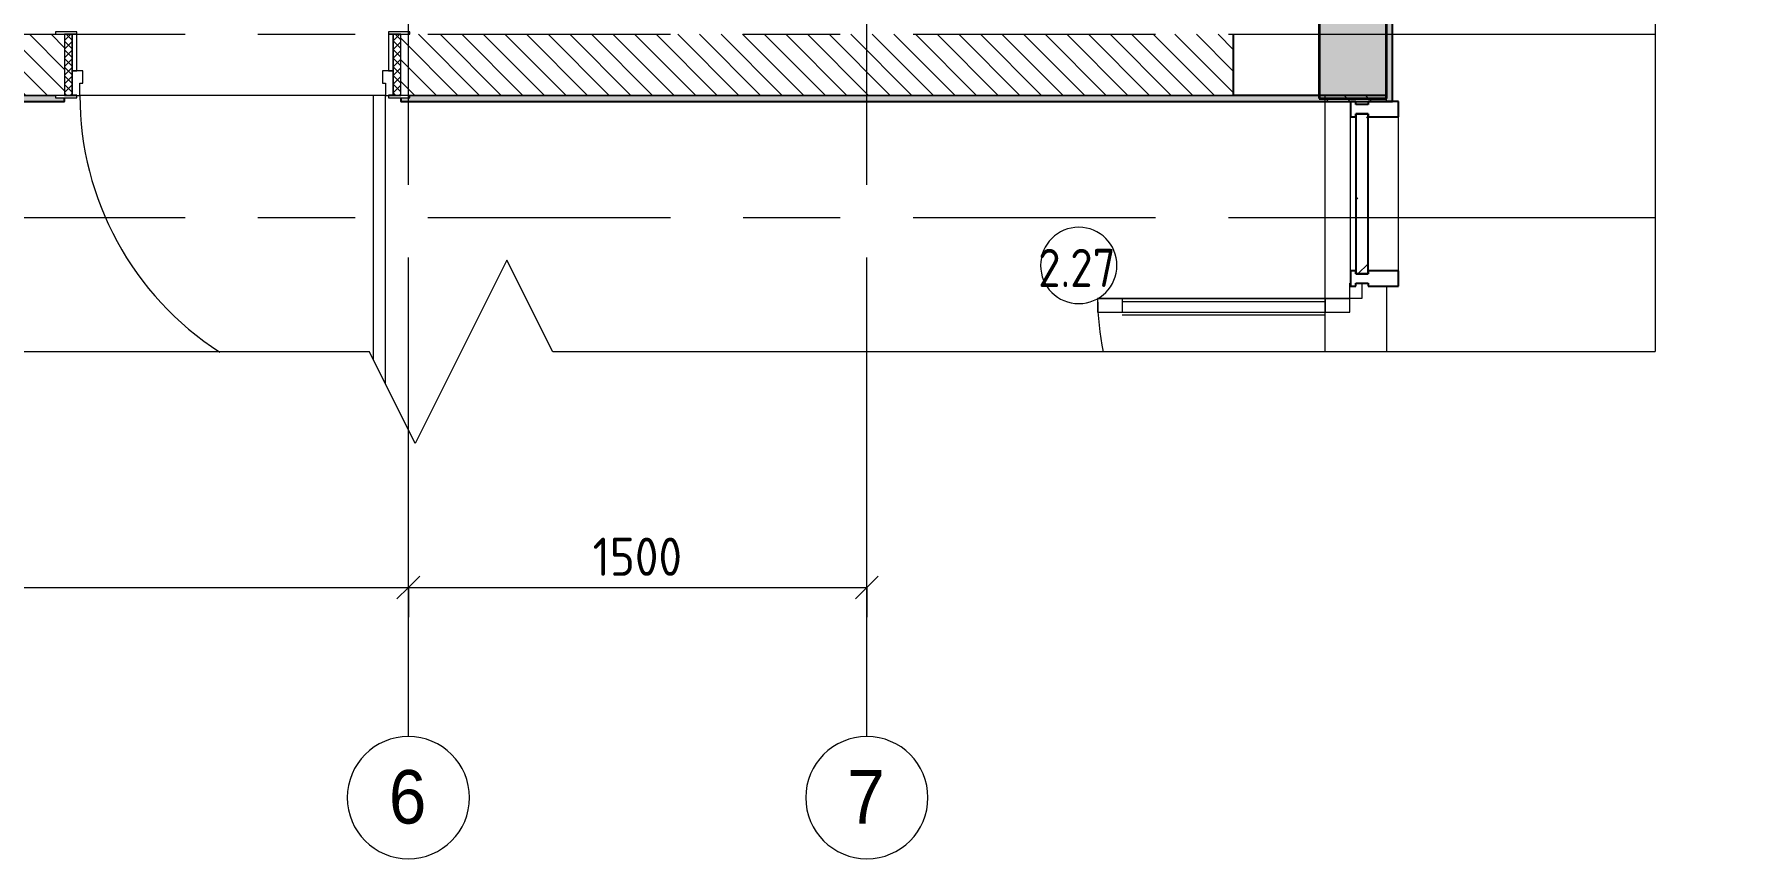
# Model space of a CAD drawing. Header units: millimetres. Extents: x 11693 to 241752, y -8553 to 29926.
# Drawn here: x 15786 to 21389, y 8402 to 11100 of the extents above; entities that cross this region are included whole.
import ezdxf

# ---------------------------------------------------------------- set-up
doc = ezdxf.new("R2010")
doc.units = ezdxf.units.MM
doc.linetypes.add('Осевая', pattern=[1587.5, 317.5, -238.125, 793.75, -238.125])
for name, color, linetype, lineweight in [('A-ANNO-DIMS', 7, 'Continuous', 9), ('A-ANNO-DIMS-50', 7, 'Continuous', 9), ('A-AREA-IDEN', 7, 'Continuous', 9), ('A-DETL-GENF', 7, 'Continuous', 9), ('A-DOOR', 7, 'Continuous', 9), ('A-DOOR-1', 7, 'Continuous', 15), ('A-DOOR-FRAM', 7, 'Continuous', 15), ('A-DOOR-FRAM-1', 7, 'Continuous', 9), ('A-GLAZ-CURT', 7, 'Continuous', 9), ('A-GLAZ-CURT-1', 7, 'Continuous', 25), ('A-GLAZ-CWMG', 7, 'Continuous', 9), ('A-GLAZ-CWMG-1', 7, 'Continuous', 25), ('A-WALL-2', 7, 'Continuous', 9), ('I-WALL', 7, 'Continuous', 9), ('Оси', 7, 'Continuous', 9), ('Оси-1', 7, 'Continuous', 20), ('Оси-2', 7, 'Осевая', 9)]:
    doc.layers.add(name, color=color, linetype=linetype, lineweight=lineweight)
for name, color, linetype, lineweight, true_color in [('A-WALL-1', 7, 'Continuous', 25, 0x3c3c3c), ('A-WALL-3', 7, 'Continuous', 35, 0x3c3c3c), ('A-WALL-FNSH-1', 7, 'Continuous', 15, 0x3c3c3c)]:
    doc.layers.add(name, color=color, linetype=linetype, lineweight=lineweight, true_color=true_color)
doc.styles.add('Arial', font='arial.ttf', dxfattribs={"width": 0.9, "height": 175})
doc.styles.add('GOST Common', font='GOST_Common.ttf', dxfattribs={"width": 0.9, "height": 125})
doc.styles.add('ISOCPEUR', font='isocpeur.ttf', dxfattribs={"width": 0.9, "height": 125})
doc.dimstyles.new('ISO-2_5_0_9К_БОЛЬШОЙ', dxfattribs={"dimscale": 304.8, "dimtxt": 124.497647, "dimasz": 0.246063, "dimexe": 0.19685, "dimexo": 0.492126, "dimgap": 0, "dimtad": 1, "dimdec": 0, "dimrnd": 10, "dimzin": 0, "dimdsep": 46, "dimtxsty": 'ISOCPEUR', "dimblk1": 'OBLIQUE', "dimblk2": 'OBLIQUE', "dimsah": 1, "dimcen": 0.09, "dimdle": 0.19685, "dimazin": 0, "dimtfac": 1, "dimtdec": 4, "dimtix": 1, "dimtmove": 0, "dimatfit": 3, "dimfxl": 1, "dimtvp": 1, "dimtolj": 1, "dimtzin": 0, "dimarcsym": 2})
pattern_1 = [(135, (0, 0), (-35.35534, -35.35534), [])]
pattern_2 = [(0, (0, 0), (60.96, 15.24), [5.029, -40.691, 5.029, -40.691, -243.84]), (0, (0, 0), (60.96, 15.24), [-91.44, 5.029, -86.411, 5.029, -40.691, -106.68]), (0, (0, 0), (60.96, 15.24), [-228.6, 5.029, -25.451, 5.029, -71.171]), (120, (22.86, 7.62), (-43.678227, 45.172909), [5.029, -40.691, 5.029, -40.691, -243.84]), (120, (22.86, 7.62), (-43.678227, 45.172909), [-91.44, 5.029, -86.411, 5.029, -40.691, -106.68]), (120, (22.86, 7.62), (-43.678227, 45.172909), [-228.6, 5.029, -25.451, 5.029, -71.171]), (240, (30.48, 38.1), (-17.281773, -60.412909), [5.029, -40.691, 5.029, -40.691, -243.84]), (240, (30.48, 38.1), (-17.281773, -60.412909), [-91.44, 5.029, -86.411, 5.029, -40.691, -106.68]), (240, (30.48, 38.1), (-17.281773, -60.412909), [-228.6, 5.029, -25.451, 5.029, -71.171])]

# ---------------------------------------------------------------- blocks, each defined once
blk = doc.blocks.new('110_Дверь_СКБ_1Ст_Внутренняя1 - Д-4 1100x2100h_су мгн-32375332-Фрагмент 2_2')
at = {"layer": 'A-DOOR'}
h = blk.add_hatch(dxfattribs=at)
h.set_pattern_fill('FP_2', color=256, style=0, pattern_type=2)
h.set_pattern_definition([(135, (1751.41, 164.685), (-14.14214, -14.14214), []), (225, (1751.41, 164.685), (14.14214, -14.14214), [])])
h.paths.add_polyline_path([(537.5, 100), (537.5, -100), (562.5, -100), (562.5, 100)])
at = {"layer": 'A-DOOR-FRAM-1'}
h = blk.add_hatch(dxfattribs=at)
h.set_pattern_fill('FP_3', color=256, style=0, pattern_type=2)
h.set_pattern_definition([(45, (-371.384, 164.685), (-14.1421, 14.1421), []), (135, (-371.384, 164.685), (-14.1421, -14.1421), [])])
h.paths.add_polyline_path([(-512.5, 100), (-537.5, 100), (-537.5, -100), (-512.5, -100)])
at = {"layer": 'A-DOOR'}
blk.add_arc((-487.5, 100), 1000, 360, 57.1469, dxfattribs=at)
at = {"layer": 'A-DOOR-1'}
for p, q in [((-487.5, 1043.8), (-487.5, 100)), ((-447.5, 100), (-447.5, 963.8)), ((-487.5, 100), (-447.5, 100))]:
    blk.add_line(p, q, dxfattribs=at)
at = {"layer": 'A-DOOR-FRAM'}
for p, q in [((-497.5, 108), (-567.5, 108)), ((-567.5, 108), (-567.5, 100)), ((-567.5, 100), (-497.5, 100)), ((-512.5, 100), (-537.5, 100)), ((-537.5, 100), (-537.5, -100)), ((-487.5, 100), (-512.5, 100)), ((-512.5, 100), (-512.5, 20)), ((-512.5, -100), (-512.5, 100)), ((-497.5, 100), (-512.5, 100)), ((-512.5, 100), (-512.5, 99)), ((-512.5, 99), (-497.5, 99)), ((-497.5, 100), (-497.5, 108)), ((-497.5, 99), (-497.5, 100)), ((-487.5, 60), (-487.5, 100)), ((-477.5, 60), (-487.5, 60)), ((-477.5, 20), (-477.5, 60)), ((512.5, 60), (502.5, 60)), ((502.5, 60), (502.5, 20)), ((512.5, 100), (512.5, 60)), ((537.5, 100), (512.5, 100)), ((592.5, 108), (522.5, 108)), ((522.5, 108), (522.5, 100)), ((537.5, 100), (522.5, 100)), ((522.5, 100), (522.5, 99)), ((522.5, 100), (592.5, 100)), ((522.5, 99), (537.5, 99)), ((537.5, 20), (537.5, 100)), ((562.5, 100), (537.5, 100)), ((537.5, 100), (537.5, -100)), ((537.5, 99), (537.5, 100)), ((562.5, -100), (562.5, 100)), ((592.5, 100), (592.5, 108)), ((-512.5, 20), (-477.5, 20)), ((-497.5, 20), (-512.5, 20)), ((-512.5, 20), (-512.5, -100)), ((-497.5, -100), (-497.5, 20)), ((502.5, 20), (537.5, 20)), ((537.5, 20), (522.5, 20)), ((522.5, 20), (522.5, -100)), ((537.5, -100), (537.5, 20)), ((-497.5, -100), (-567.5, -100)), ((-567.5, -100), (-567.5, -108)), ((-567.5, -108), (-497.5, -108)), ((-537.5, -100), (-512.5, -100)), ((-512.5, -100), (-497.5, -100)), ((-497.5, -108), (-497.5, -100)), ((522.5, -100), (537.5, -100)), ((592.5, -100), (522.5, -100)), ((522.5, -100), (522.5, -108)), ((522.5, -108), (592.5, -108)), ((537.5, -100), (562.5, -100)), ((592.5, -108), (592.5, -100))]:
    blk.add_line(p, q, dxfattribs=at)
blk = doc.blocks.new('Системная панель - Стекло - 40мм-32387041-Фрагмент 2_2')
at = {"layer": 'A-GLAZ-CURT'}
h = blk.add_hatch(dxfattribs=at)
h.set_pattern_fill('FP_11', color=256, style=0, pattern_type=2)
h.set_pattern_definition([(135, (10527.72, -20160), (-141.4214, -141.4214), [100, -300]), (135, (10577.72, -20260), (-141.4214, -141.4214), [300, -100]), (135, (10627.72, -20060), (-141.4214, -141.4214), [100, -300])])
h.paths.add_polyline_path([(262.3, 40), (-262.3, 40), (-262.3, 0), (262.3, 0)])
at = {"layer": 'A-GLAZ-CURT-1'}
for p, q in [((262.3, 40), (-262.3, 40)), ((-262.3, 40), (-262.3, 0)), ((-262.3, 0), (262.3, 0)), ((262.3, 0), (262.3, 40))]:
    blk.add_line(p, q, dxfattribs=at)
blk = doc.blocks.new('Прямоугольный импост - Импост структурный с накладкой - 160мм Темный-30755591-Фрагмент 2_2')
at = {"layer": 'A-GLAZ-CWMG-1'}
for p, q in [((-25, 0), (-25, 17)), ((-25, 17), (25, 17)), ((-15, 0), (-25, 0)), ((-15, -40), (-15, 0)), ((25, 0), (15, 0)), ((15, 0), (15, -40)), ((25, 17), (25, 0)), ((-25, -140), (-25, -40)), ((-25, -40), (-15, -40)), ((15, -40), (25, -40)), ((25, -40), (25, -140)), ((25, -140), (-25, -140))]:
    blk.add_line(p, q, dxfattribs=at)
blk = doc.blocks.new('Прямоугольный импост - Импост структурный с накладкой - 160мм Темный-30755595-Фрагмент 2_2')
at = {"layer": 'A-GLAZ-CWMG-1'}
for p, q in [((0, 17), (-50, 17)), ((-50, 17), (-50, 0)), ((-50, 0), (-40, 0)), ((-40, 0), (-40, -40)), ((-10, -40), (-10, 0)), ((-10, 0), (0, 0)), ((0, 0), (0, 17)), ((-40, -40), (-50, -40)), ((-50, -40), (-50, -140)), ((0, -40), (-10, -40)), ((0, -140), (0, -40)), ((-50, -140), (0, -140))]:
    blk.add_line(p, q, dxfattribs=at)
blk = doc.blocks.new('Дверь_Витражная_остекление_ - ВВ-16 остекление-32390142-Фрагмент 2_2')
at = {"layer": 'A-DETL-GENF'}
for p, q in [((-787.5, -20), (-832.5, -20)), ((-832.5, -845), (-832.5, -20)), ((-787.5, -20), (-832.5, -20)), ((-832.5, -20), (-832.5, -845)), ((-787.5, -845), (-787.5, -20)), ((-787.5, -845), (-787.5, -20)), ((-832.5, -100), (-787.5, -100)), ((-822.5, -765), (-822.5, -100)), ((-778.5, -765), (-778.5, -100)), ((-832.5, -765), (-787.5, -765)), ((-832.5, -845), (-787.5, -845)), ((-832.5, -845), (-787.5, -845))]:
    blk.add_line(p, q, dxfattribs=at)
at = {"layer": 'A-DOOR'}
blk.add_line((-832.5, -845), (-832.5, -20), dxfattribs=at)
blk.add_arc((-832.5, -20), 825, 270, 282.2229, dxfattribs=at)
at = {"layer": 'A-DOOR-1'}
for p, q in [((-882.5, 20), (-832.5, 20)), ((-832.5, 20), (-832.5, -20)), ((-882.5, -20), (-882.5, -17)), ((-832.5, -20), (-882.5, -20))]:
    blk.add_line(p, q, dxfattribs=at)
blk = doc.blocks.new('Прямоугольный импост - Импост структурный с накладкой - 160мм Темный-32387142-Фрагмент 2_2')
at = {"layer": 'A-GLAZ-CWMG'}
for p, q in [((20093, 10325.4), (20093, 10830)), ((20250, 10325.4), (20250, 10830))]:
    blk.add_line(p, q, dxfattribs=at)
blk = doc.blocks.new('DET_L_Линия разрыва - М100-30974864-Фрагмент 2_2')
at = {"layer": 'A-DETL-GENF'}
for p, q in [((2652.7, -300), (2952.7, 300)), ((2952.7, 300), (3102.7, 0)), ((0, 0), (2502.7, 0)), ((2502.7, 0), (2652.7, -300)), ((3102.7, 0), (5605.4, 0))]:
    blk.add_line(p, q, dxfattribs=at)
blk = doc.blocks.new('DET_L_Линия разрыва - М100-30935852-Фрагмент 2_2')
at = {"layer": 'A-DETL-GENF'}
for p, q in [((3756.4, -300), (4056.4, 300)), ((4056.4, 300), (4206.4, 0)), ((0, 0), (3606.4, 0)), ((3606.4, 0), (3756.4, -300)), ((4206.4, 0), (7812.8, 0))]:
    blk.add_line(p, q, dxfattribs=at)
blk = doc.blocks.new('Ось сетки - D8-29747960-Фрагмент 2_2')
at = {"layer": 'Оси-1'}
for start, end in [(360, 180), (180, 360)]:
    blk.add_arc((0, 0), 4, start, end, dxfattribs=at)
blk = doc.blocks.new('DIMBLOCK1-Фрагмент 2_2')
at = {"layer": 'A-ANNO-DIMS-50'}
for p, q in [((14010, 9192.2), (14010, 9349.2)), ((17010, 9192.2), (17010, 9349.2)), ((14010, 9289.2), (17010, 9289.2)), ((14010, 9289.2), (14010, 9192.2)), ((17010, 9289.2), (17010, 9192.2))]:
    blk.add_line(p, q, dxfattribs=at)
at = {"layer": 'A-ANNO-DIMS-50', "lineweight": 20}
for p, q in [((14010, 9289.2), (14047.5, 9326.7)), ((17010, 9289.2), (17047.5, 9326.7)), ((14010, 9289.2), (13972.5, 9251.7)), ((17010, 9289.2), (16972.5, 9251.7))]:
    blk.add_line(p, q, dxfattribs=at)
at = {"layer": 'A-ANNO-DIMS-50', "color": 0, "insert": (15352, 9452.5), "char_height": 125, "width": 379.239, "attachment_point": 1, "line_spacing_factor": 1.149209, "style": 'ISOCPEUR'}
blk.add_mtext('3000', dxfattribs=at)
blk = doc.blocks.new('_Oblique')
at = {"color": 0, "linetype": 'ByBlock', "lineweight": -2}
blk.add_line((-0.5, -0.5), (0.5, 0.5), dxfattribs=at)
blk = doc.blocks.new('DIMBLOCK2-Фрагмент 2_2')
at = {"layer": 'A-ANNO-DIMS-50'}
for p, q in [((17010, 9192.2), (17010, 9349.2)), ((18510, 9192.2), (18510, 9349.2)), ((17010, 9289.2), (18510, 9289.2)), ((17010, 9289.2), (17010, 9192.2)), ((18510, 9289.2), (18510, 9192.2))]:
    blk.add_line(p, q, dxfattribs=at)
at = {"layer": 'A-ANNO-DIMS-50', "lineweight": 20}
for p, q in [((17010, 9289.2), (17047.5, 9326.7)), ((18510, 9289.2), (18547.5, 9326.7)), ((17010, 9289.2), (16972.5, 9251.7)), ((18510, 9289.2), (18472.5, 9251.7))]:
    blk.add_line(p, q, dxfattribs=at)
at = {"layer": 'A-ANNO-DIMS-50', "color": 0, "insert": (17612.8, 9452.5), "char_height": 125, "width": 353.382, "attachment_point": 1, "line_spacing_factor": 1.149209, "style": 'ISOCPEUR'}
blk.add_mtext('1500', dxfattribs=at)
blk = doc.blocks.new('Марка_Помещения - Номер-25198446-Фрагмент 2_2')
at = {"layer": 'A-AREA-IDEN'}
for start, end in [(360, 180), (180, 360)]:
    blk.add_arc((0, 0), 2.5, start, end, dxfattribs=at)

msp = doc.modelspace()

# ---------------------------------------------------------------- hatches: boundary and pattern name
at = {"layer": 'I-WALL'}
h = msp.add_hatch(dxfattribs=at)
h.set_pattern_fill('FP_4', color=256, style=0, pattern_type=2)
h.set_pattern_definition([(45, (0, 0), (-28.51196, 28.51196), []), (45, (28.51, 0), (-28.51196, 28.51196), [50.403, -10.081, 1.676, -8.404])])
h.paths.add_polyline_path([(19990, 10890), (20210, 10890), (20210, 12030), (19990, 12030), (19990, 11389.9)])
h.paths.add_polyline_path([(20130, 12730), (20210, 12730), (20210, 12960), (19990, 12960), (19990, 12730)])
h.paths.add_polyline_path([(20210, 13660), (20210, 14980), (19990, 14980), (19990, 13660), (20130, 13660)])
h = msp.add_hatch(dxfattribs=at)
h.set_pattern_fill('FP_10', color=256, style=0, pattern_type=2)
h.set_pattern_definition(pattern_2)
h.paths.add_polyline_path([(20210, 10880), (20230, 10880), (20230, 12030), (20210, 12030), (20210, 10890)])
h.paths.add_polyline_path([(20230, 12730), (20230, 12960), (20210, 12960), (20210, 12730)])
h.paths.add_polyline_path([(20210, 13660), (20230, 13660), (20230, 13780), (20210, 13780)])
h = msp.add_hatch(dxfattribs=at)
h.set_pattern_fill('FP_1', color=256, style=0, pattern_type=2)
h.set_pattern_definition(pattern_1)
h.paths.add_polyline_path([(19710, 10900), (19710, 11100), (16985, 11100), (16985, 10900), (19377.4, 10900)])
h.paths.add_polyline_path([(15505, 10900), (15885, 10900), (15885, 11100), (15505, 11100)])
h.paths.add_polyline_path([(14405, 10900), (14405, 11100), (13810, 11100), (13810, 10900), (14375, 10900)])
h = msp.add_hatch(dxfattribs=at)
h.set_pattern_fill('FP_10', color=256, style=0, pattern_type=2)
h.set_pattern_definition(pattern_2)
h.paths.add_polyline_path([(20010, 10880), (20010, 10900), (17015, 10900), (17015, 10892), (16985, 10892), (16985, 10880), (19377.4, 10880)])
h.paths.add_polyline_path([(15885, 10880), (15885, 10892), (15855, 10892), (15855, 10900), (15535, 10900), (15535, 10892), (15505, 10892), (15505, 10880), (15855, 10880)])
h.paths.add_polyline_path([(14405, 10880), (14405, 10892), (14375, 10892), (14375, 10900), (13700.3, 10900), (13700.3, 10880), (14375, 10880)])
h = msp.add_hatch(dxfattribs=at)
h.set_pattern_fill('FP_1', color=256, style=0, pattern_type=2)
h.set_pattern_definition(pattern_1)
h.paths.add_polyline_path([(20010, 10880), (20210, 10880), (20210, 10900), (20010, 10900)])

# ---------------------------------------------------------------- linework, layer by layer
at = {"layer": 'A-WALL-1'}
for p, q in [((20230, 10880), (20230, 12030)), ((19710, 10900), (19710, 11100)), ((15505, 10880), (15885, 10880)), ((15885, 10880), (15885, 10892)), ((16985, 10892), (16985, 10880)), ((16985, 10880), (20230, 10880)), ((20210, 10900), (19710, 10900))]:
    msp.add_line(p, q, dxfattribs=at)
at = {"layer": 'A-WALL-2'}
for p, q in [((15535, 10900), (15855, 10900)), ((15855, 10900), (15535, 10900)), ((17015, 10900), (19710, 10900)), ((19710, 10900), (17015, 10900)), ((20010, 10880), (20010, 10900)), ((20210, 10880), (20210, 10890))]:
    msp.add_line(p, q, dxfattribs=at)
at = {"layer": 'A-WALL-3'}
for p, q in [((19990, 12030), (19990, 10890)), ((20210, 10890), (20210, 12030)), ((19990, 10890), (20210, 10890))]:
    msp.add_line(p, q, dxfattribs=at)
at = {"layer": 'A-WALL-FNSH-1'}
for p, q in [((20231, 10880), (20231, 12030)), ((15885, 10880), (15505, 10880)), ((15505, 10879), (15885, 10879)), ((15885, 10879), (15885, 10880)), ((19989.5, 10880), (16985, 10880)), ((16985, 10880), (16985, 10879)), ((16985, 10879), (19989.5, 10879)), ((19989.5, 10879), (19989.5, 10880)), ((20230, 10880), (20231, 10880))]:
    msp.add_line(p, q, dxfattribs=at)
at = {"layer": 'I-WALL'}
for p, q in [((16895, 10900), (15935, 10900)), ((20010, 10061.1), (20010, 10880)), ((20210, 10275.4), (20210, 10061.1))]:
    msp.add_line(p, q, dxfattribs=at)
at = {"layer": 'Оси'}
for p, q in [((19839, 11100), (21089, 11100)), ((19839, 10500), (21089, 10500)), ((17010, 8801.5), (17010, 10051.5)), ((18510, 8801.5), (18510, 10051.5))]:
    msp.add_line(p, q, dxfattribs=at)
at = {"layer": 'Оси-2'}
for p, q in [((17010, 10051.5), (17010, 14416.6)), ((18510, 10051.5), (18510, 14416.6)), ((13342.9, 11100), (19839, 11100)), ((13342.9, 10500), (19839, 10500))]:
    msp.add_line(p, q, dxfattribs=at)

# ---------------------------------------------------------------- block references
at = {"layer": 'A-AREA-IDEN', "xscale": 49.99999999999998, "yscale": 49.99999999999998, "zscale": 49.99999999999998}
msp.add_blockref('Марка_Помещения - Номер-25198446-Фрагмент 2_2', (19203.4, 10343.4), dxfattribs=at)
at = {"layer": 'A-DETL-GENF'}
for name, p, rotation in [('DET_L_Линия разрыва - М100-30974864-Фрагмент 2_2', (21089, 15666.6), 269.9999999999999), ('DET_L_Линия разрыва - М100-30935852-Фрагмент 2_2', (21089, 10061.1), 180)]:
    msp.add_blockref(name, p, dxfattribs=dict(at, rotation=rotation))
at = {"layer": 'A-DOOR'}
for name, p, rotation in [('110_Дверь_СКБ_1Ст_Внутренняя1 - Д-4 1100x2100h_су мгн-32375332-Фрагмент 2_2', (16447.5, 11000), 180), ('Дверь_Витражная_остекление_ - ВВ-16 остекление-32390142-Фрагмент 2_2', (20110, 9402.9), 269.9999999999998)]:
    msp.add_blockref(name, p, dxfattribs=dict(at, rotation=rotation))
at = {"layer": 'A-GLAZ-CURT', "rotation": 269.9999999999997}
msp.add_blockref('Системная панель - Стекло - 40мм-32387041-Фрагмент 2_2', (20110, 10577.7), dxfattribs=at)
at = {"layer": 'A-GLAZ-CWMG', "rotation": 89.99999999999977}
msp.add_blockref('Прямоугольный импост - Импост структурный с накладкой - 160мм Темный-30755595-Фрагмент 2_2', (20110, 10880), dxfattribs=at)
at = {"layer": 'A-GLAZ-CWMG'}
msp.add_blockref('Прямоугольный импост - Импост структурный с накладкой - 160мм Темный-32387142-Фрагмент 2_2', (0, 0), dxfattribs=at)
at = {"layer": 'A-GLAZ-CWMG', "extrusion": (0, 0, -1), "rotation": 270.0000000000002}
msp.add_blockref('Прямоугольный импост - Импост структурный с накладкой - 160мм Темный-30755591-Фрагмент 2_2', (-20110, 10300.4), dxfattribs=at)
at = {"layer": 'Оси-1', "xscale": 49.99999999999998, "yscale": 49.99999999999998, "zscale": 49.99999999999998}
for p in [(17010, 8601.5), (18510, 8601.5)]:
    msp.add_blockref('Ось сетки - D8-29747960-Фрагмент 2_2', p, dxfattribs=at)

# ---------------------------------------------------------------- texts
at = {"layer": 'A-AREA-IDEN', "insert": (19070.5, 10397.7), "char_height": 125, "width": 331.899, "attachment_point": 1, "style": 'GOST Common'}
msp.add_mtext('2.27', dxfattribs=at)
at = {"layer": 'Оси', "char_height": 175, "width": 151.519, "attachment_point": 1, "style": 'Arial'}
for s, insert in [('\\fArial|b0|i0|c204|p34|;\\W.9;6', (16946.2, 8691.8)), ('\\fArial|b0|i0|c204|p34|;\\W.9;7', (18446.2, 8691.8))]:
    msp.add_mtext(s, dxfattribs=dict(at, insert=insert))

# ---------------------------------------------------------------- dimensions: what is measured, and where the dimension line sits
at = {"layer": 'A-ANNO-DIMS'}
for base, p1, p2, override, picture, middle in [((17010, 9289.2), (14010, 9342.2), (17010, 9342.2), {"dimpost": '<>', "dimfxl": 3000}, 'DIMBLOCK1-Фрагмент 2_2', (15510, 9351.7)), ((18510, 9289.2), (17010, 9342.2), (18510, 9342.2), {"dimpost": '<>', "dimfxl": 1500}, 'DIMBLOCK2-Фрагмент 2_2', (17760, 9351.7))]:
    dim = msp.add_linear_dim(base=base, p1=p1, p2=p2, dimstyle='ISO-2_5_0_9К_БОЛЬШОЙ', override=override, dxfattribs=at)
    dim.commit()
    dim.dimension.update_dxf_attribs({"geometry": picture, "text_midpoint": middle})

doc.saveas('drawing.dxf')
